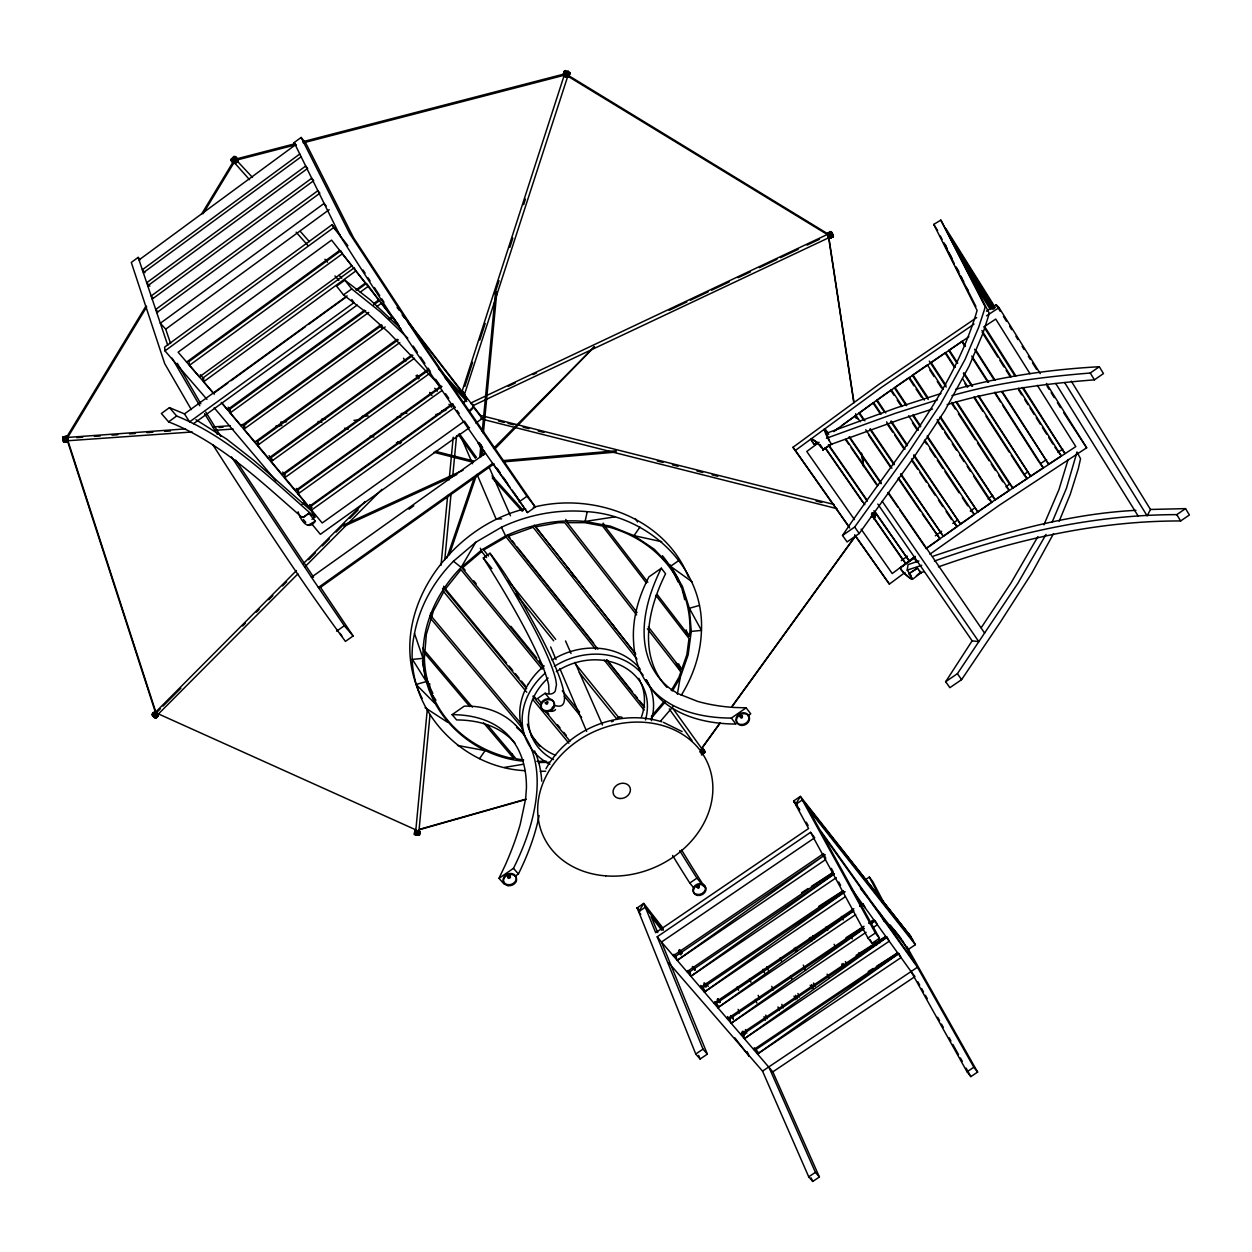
<?xml version="1.0" encoding="UTF-8"?>
<svg xmlns="http://www.w3.org/2000/svg" width="1252" height="1252" viewBox="0 0 1252 1252"><rect width="100%" height="100%" fill="white"/><g stroke="black" fill="none" stroke-linecap="round" stroke-linejoin="round"><path stroke-width="1.5" d="M566.358 73.32L568.877 72.679L565.403 71.614L566.327 76.591L564.652 75.777M875.43 514.04L872.143 513.054L875.43 514.04L874.6 517.42L871.298 516.591L874.945 516.09L871.658 515.261L875.242 514.854L874.882 516.231M875.07 515.448L872.143 513.21M549.033 693.279L548.689 685.016A240.212 32.427 54.5 0 0 483.303 557.985L489.97 553.259C509.987 578.471 524.979 607.283 540.363 635.468A253.984 33.381 54.5 0 1 555.152 705.518L552.163 707.599M681.229 695.283A147.642 126.921 -23.5 0 0 701.449 630.398C704.36 567.219 648.145 515.464 587.219 511.661A147.642 126.921 -23.5 0 0 501.426 527.264L475.776 542.241L453.459 561.225A147.642 126.921 -23.5 0 0 414.506 633.528C399.419 701.715 457.59 767.695 525.308 770.684M423.019 647.926L424.788 653.294L424.381 658.176A135.654 116.624 -23.5 0 0 508.656 757.632L513.711 758.43L511.99 753.735M414.741 831.203L414.428 834.474L419.483 834.959L419.874 831.5L419.483 834.959L419.06 831.798L414.741 831.203L416.76 830.921M415.054 834.708L415.351 831.453L416.18 834.912L416.493 831.657L417.542 835.053L417.855 831.782L418.747 835.068L419.874 831.5L418.935 834.521M416.806 831.547L415.711 831.265L427.339 708.976M429.186 689.57L429.749 683.748M441.017 565.341L447.668 495.463M449.139 479.939L453.208 437.23M416.087 831.406L415.774 834.677L418.591 834.708L417.511 834.427M417.652 831.625L418.904 831.453L429.984 715.033M444.773 559.816L451.049 493.851M452.895 474.445L456.589 435.649M479.829 456.589L480.94 444.945M482.239 431.361L495.573 291.685M481.128 456.667L482.051 446.98M483.35 433.395L496.856 291.826L495.729 291.669M564.183 72.021L563.791 75.996L566.467 77.295L568.784 76.701L569.973 72.835L568.22 71.004L564.402 71.145L563.791 75.996L564.402 71.145L563.228 75.01L563.431 74.118L565.325 70.597L563.431 74.118M547.781 701.856L546.921 703.092L545.215 702.81M657.222 594.528L689.304 636.313L689.946 631.524A135.654 116.624 -23.5 0 0 610.131 527.421L604.919 526.45L603.245 523.179M587.219 511.661L585.107 521.442L610.679 526.247L634.013 535.637L654.233 549.19L670.54 566.311L682.387 586.265L689.351 608.253L691.276 631.415L688.146 654.859L680.149 677.723L677.41 694.156M911.221 575.92L907.215 570.145L908.044 564.621L918.905 560.974M1076.798 452.755L1066.438 488.327L1052.056 522.319M874.131 518.891L874.475 517.483M900.251 567.829L914.085 558.032L900.251 567.829C901.33 572.164 919.469 587.298 908.874 573.713L917.481 568.158L908.874 573.713M569.754 73.712L568.784 76.701L569.973 72.835M567.782 76.216L464.022 395.757M1068.128 459.531L1058.91 489.735L1043.918 524.807M874.303 518.078L874.678 516.7M62.929 437.011L62.929 441.095L64.149 442.285L68.093 441.487L68.093 437.402L66.872 436.212L62.929 437.011L67.53 436.447L64.713 437.637L64.149 442.285L68.093 441.487L63.508 442.05L67.53 442.034L64.243 441.33M192.166 431.971L66.998 440.798L67.968 439.859M874.898 515.871L875.43 513.883M874.663 517.06L874.115 519.048M429.827 615.389L431.017 618.895L426.322 634.42L424.96 651.071L472.364 707.145M522.46 725.315L431.69 616.673L433.458 610.866L443.756 591.773L442.519 588.315M415.554 830.905L414.428 834.474L414.819 831.015L415.241 834.161M462.113 391.14L563.838 76.466M472.708 407.463L469.218 410.797M464.805 386.43L472.614 362.329M479.813 340.059L485.213 323.376M494.822 293.704L499.032 280.714M509.846 247.333L512.835 238.068M523.649 204.686L525.449 199.115M507.827 876.963C507.138 879.718 512.178 877.808 509.83 876.212C506.184 875.915 509.689 878.826 510.033 875.758M446.901 557.938L474.226 477.732M449.296 554.839L476.699 474.492M676.315 662.997L680.885 671.808L678.928 677.363L671.244 690.541M648.301 626.814L681.62 669.679L686.847 654.733L689.007 638.504L655.845 595.357M237.113 160.632L236.096 162.15L233.983 162.181M232.919 161.743L230.916 159.489L233.06 162.854L230.916 159.489L233.889 156.406L235.939 157.001L238.083 160.366L235.11 163.464L233.06 162.854L233.451 160.444M155.279 712.685C160.303 714.188 156.265 720.995 153.808 716.066L155.279 712.685C153.088 710.713 150.381 715.847 153.793 716.754M1059.145 521.27L1070.257 494.321L1078.316 468.608L1080.539 458.733L1076.97 451.925M503.946 883.928L499 878.309L505.26 865.116A302.374 150.146 -44.2 0 0 520.331 823.941L525.652 798.839L526.435 788.009A225.829 114.683 -43.5 0 0 452.113 714.657L464.257 706.159C483.037 705.533 502.224 711.527 515.574 725.143M703.874 753.203L701.84 754.283L702.45 753.516M700.165 751.732L702.622 749.838L673.044 708.679M1071.274 381.14L1150.478 509.47L1147.145 515.84L1064.623 382.58M1053.527 533.618L1031.789 573.228L1000.223 622.322L961.583 679.664L949.861 687.677L945.667 681.698L972.147 640.821L978.767 641.603L882.175 501.223M1046.046 534.401L1017.845 583.322L957.404 673.67L945.667 681.698M1037.908 536.607L1010.959 583.056L981.13 627.847M833.394 236.393C822.204 243.53 830.405 222.653 833.394 236.393L830.013 238.334L833.143 236.863L830.264 237.88L830.139 236.831M832.877 235.595L831.265 232.622L832.783 234.938M526.669 688.71L444.898 589.645L460.939 569.629L542.21 669.147M828.057 235.032L828.135 234.093L470.721 403.066M475.776 542.241L461.174 567.375A137.031 117.798 -23.5 0 0 423.019 658.349C423.99 712.153 471.002 756.631 523.414 761.169M672.449 690.932L680.149 677.723M668.693 962.741L762.531 1071.117L808.714 1176.817L812.72 1181.45L819.403 1177.021L772.828 1071.853L661.494 942.036L814.692 837.76L810.576 832.33L657.206 936.778L661.494 942.036L707.349 1054.137L700.103 1059.035L695.752 1054.012L637.158 907.903L643.763 903.396L655.688 932.693L808.589 828.527L795.568 804.535L800.357 796.397L910.971 936.825L915.368 944.697L908.404 949.376L870.046 900.626M739.932 715.408L740.73 717.161L742.358 715.581M67.389 435.931L146.014 305.973M201.447 214.327L233.701 161.023M67.154 438.325L146.703 306.865M203.09 213.685L234.312 162.103M640.774 914.289L638.661 911.706L643.763 903.396L662.887 927.998M842.518 535.465C890.829 462.958 952.13 395.773 977.092 310.449L933.757 224.405L940.847 220.102L989.205 313.172L988.454 316.083L982.836 333.58L969.204 365.96L944.853 410.625L912.692 459.061L859.216 533.508L847.088 541.944L842.518 535.465L854.678 527.014L908.326 452.551L940.596 404.13L965.042 359.465L978.751 327.116L984.416 309.635L985.152 306.724L940.847 220.102M479.547 758.634L485.119 750.59L457.512 745.441M639.96 527.061L634.013 535.637L661.729 541.709M545.982 768.775C568.048 729.18 618.316 708.397 661.76 721.794M701.918 747.913L720.197 722.654M731.637 706.879L855.022 536.357M700.838 749.854L720.244 723.03M731.653 707.27L854.928 536.936M616.954 718.429L619.662 716.801L622.009 717.286M463.13 470.204L343.674 524.995L344.316 526.043M155.17 713.03L157.329 714.876L154.419 717.193M651.369 716.316L664.014 701.558M651.087 718.46L665.078 702.137M660.618 721.058L673.341 706.253M493.554 448.388L594.543 346.601L495.714 448.091M296.474 570.552L152.556 715.221L153.182 716.003M303.344 563.65L365.146 501.536M160.256 708.867L156.14 713.014L67.749 440.188M163.01 706.097L180.867 688.146M242.685 626L245.439 623.23M256.425 612.181L259.18 609.427M268.789 599.755L272.905 595.608M282.529 585.952L286.645 581.804M308.634 559.707L315.504 552.789M322.374 545.888L329.229 538.986M336.099 532.084L344.347 523.79M349.84 518.265L358.088 509.987M153.808 716.066L156.265 713.593L154.81 717.067L157.251 714.595L155.53 717.881L157.971 715.424L155.78 718.319L153.793 716.629M157.314 715.08L297.96 573.854M304.846 566.921L381.97 489.344M702.012 750.605L703.421 749.291L702.278 749.541M63.617 437.543C62.788 444.523 64.963 437.23 64.384 438.278M480.314 548.204L481.676 551.569L462.16 568.126L543.744 668.13M463.083 402.941L465.603 400.562L465.869 398.684L462.27 391.907L459.406 391.876M463.24 403.144L466.213 400.358L466.605 398.167L462.99 391.375L459.578 391.5M702.435 750.496L700.306 751.967L702.169 754.58L703.248 753.923L705.299 751.889L703.421 749.291L705.064 752.374L702.435 750.496L704.313 753.109L701.386 751.31L703.248 753.923L700.306 751.967M702.028 753.61L703.076 752.796M469.375 411C472.427 410.625 475.557 403.927 471.347 404.052M153.182 715.628L154.544 712.122L152.087 714.579C156.844 709.086 149.52 715.941 154.872 717.553M849.685 528L792.954 447.324L878.528 384.614L976.701 317.57M849.106 526.81L795.396 450.423L881.22 387.572L974.056 324.065M819.137 442.269L806.773 451.502L854.49 519.658M915.181 556.451L892.222 573.541L861.157 529.158M820.858 446.948C818.401 442.269 804.754 432.707 814.504 444.601L817.634 442.285M814.504 444.601L817.838 442.504M901.315 560.677L907.371 556.185M855.257 535.919L889.389 584.105L904.993 572.508M140.271 259.743L138.174 257.38L131.304 262.435L164.669 363.55L191.337 409.623M294.142 142.587L301.137 137.454L306.067 143.683L353.565 237.786L427.229 349.981L535.324 507.013L527.499 512.553C462.755 421.861 399.591 329.886 340.012 235.673L294.142 142.587L296.129 145.076M139.035 259.931L295.3 144.95M299.776 154.027L142.337 269.759L144.95 272.67M143.338 272.733L301.122 156.782M147.736 285.785L307.069 168.832M838.308 428.137L833.629 431.58L885.508 393.957L968.829 336.788M152.196 299.087L313.125 181.102M156.766 312.64L319.291 193.637M170.601 343.549L165.718 329.166L329.182 209.679M340.278 235.141L332.046 224.718L164.622 347.133L164.982 350.873L206.94 399.341M164.982 350.873L333.627 227.598L332.046 224.718M186.642 362.031L339.699 250.369M189.475 365.302L342.391 253.78L340.81 250.807L189.021 361.546L189.475 365.302L199.428 376.868L351.89 265.815L342.391 253.78M873.849 510.738L909.202 560.927L915.243 556.53M203.622 381.766L355.912 270.901L354.238 267.787L203.043 377.869L203.622 381.766L213.591 393.41L227.833 383.065M351.859 299.494L353.987 302.655L189.6 421.877L184.467 413.911L169.458 407.62L161.383 413.489L168.597 421.861C220.242 442.05 260.713 481.488 301.904 517.232M400.906 328.775L369.919 299.604L344.848 280.166L336.616 286.145L343.502 294.877L367.055 313.031L388.793 332.531L441.377 387.165M168.597 421.861L176.657 416.008C230.368 437.699 271.903 479.782 314.847 517.186L311.967 519.251M343.502 294.877L351.718 288.915L380.405 311.92L407.792 338.181M184.467 413.911L347.086 295.879M230.994 380.764L305.347 326.725M308.508 324.425L346.475 296.834M355.975 289.932L365.459 283.046L355.912 270.901M357.102 290.245L366.507 283.39L378.746 299.917L374.019 303.344M360.232 292.17L368.135 286.426M193.481 423.724L357.149 305.081M364.567 310.199L227.473 409.654L221.307 402.44M365.662 310.684L229.805 409.216L230.227 412.878L241.245 425.883L380.968 324.722M373.55 304.956L379.872 300.37M230.227 412.878L368.792 312.405M376.664 306.693L381.39 303.281L391.97 316.772L388.824 319.041M382.079 325.223L243.577 425.477L243.999 429.123L254.923 442.05L397.197 339.261M389.951 319.526L393.097 317.241L399.263 326.099M243.999 429.123L385.178 326.944M841.829 425.57L855.945 415.367L860.296 421.767M935.369 535.793L941.661 531.271M926.104 548.517L995.841 499.313L1075.797 446.604L1037.329 385.334M929.954 554.167L999.581 505.057L1086.658 447.793L1046.437 383.488M398.324 339.793L257.255 441.69L257.662 445.289L268.538 458.263L411.877 354.879M257.662 445.289L399.811 342.61M412.957 355.365L270.792 457.841L271.246 461.487L282.06 474.477L428.027 369.403M271.246 461.487L414.49 358.228M427.527 370.936L284.267 474.023L284.752 477.716L295.488 490.596L440.986 386.07M284.752 477.716L430.625 372.752M441.956 386.43L297.663 490.127L298.164 493.804L308.853 506.731L452.301 403.833M298.164 493.804L441.972 390.53M302.139 504.18L304.549 502.443L315.269 515.433M453.224 404.161L310.965 506.199L311.591 510.049L454.945 407.26M298.117 511.818C300.511 519.94 307.898 531.803 315.379 521.145L308.9 513.304L303.673 516.904L300.996 516.732M463.6 421.752L322.218 522.976L221.541 402.612M926.198 548.548L939.892 538.736L898.466 477.857M900.595 474.477L943.319 536.279L957.029 526.45L911.519 458.889M469.531 427.589L320.34 534.322L311.717 523.852M475.885 423.051L482.239 418.512L480.439 415.382L402.784 314.815M677.238 960.362L825.224 854.678L675.673 956.231L677.238 960.362L825.616 859.592M834.223 873.802L689.289 972.084L690.901 976.247L834.333 873.896M485.494 453.24L311.451 577.219L344.3 625.734L353.111 635.969L345.442 641.4C298.492 577.861 255.361 511.207 212.762 444.601M409.028 509.22L413.802 505.824M320.512 587.345L494.039 463.882L492.615 463.49L318.431 587.438L320.512 587.345L353.111 635.969M844.74 891.753L702.81 987.812L704.438 992.007L844.881 891.878M853.551 910.658L716.222 1003.431L717.897 1007.657L853.77 910.861M860.093 906.37L863.254 904.116L865.367 908.076M863.88 928.358L729.54 1018.94L731.231 1023.197L864.13 928.593M870.453 924.086L875.211 920.721L877.339 924.712L872.534 927.951M744.486 1038.612L887.073 937.185L889.233 941.222L744.486 1038.612L742.749 1034.324L887.073 937.185M757.632 1053.902L898.842 953.539L901.033 957.608L757.632 1053.902L755.864 1049.599L898.842 953.539M336.6 631.18L344.3 625.734M519.095 501.864L526.935 496.308L535.324 507.013M952.772 523.399L957.53 520.034M913.584 455.525L960.487 524.025L974.322 514.29L924.774 440M831.688 444.022L822.846 449.844L831.688 444.022C828.245 441.377 818.667 418.716 828.761 434.397M666.925 687.348A229.945 121.96 -34.6 0 1 665.563 573.776L661.338 568.205L648.943 576.875C638.379 597.11 631.884 619.85 633.653 642.824A243.389 128.518 -34.6 0 0 731.324 718.085L735.926 724.047A242.998 128.94 -34.6 0 1 648.583 684.343M679.273 560.207L670.54 566.311L691.98 581.742M489.97 553.259A240.306 31.566 54.5 0 1 555.825 680.024L556.467 684.578L555.278 690.994A326.725 42.85 54.2 0 1 548.423 693.999L545.09 693.264L537.577 698.491L540.942 702.575M951.911 395.648C996.952 382.611 1043.636 376.868 1090.257 373.018L1099.319 366.726L1103.466 373.565L1094.42 379.841C1044.716 383.722 994.964 390.154 947.107 404.631M970.269 511.082L975.073 507.764M987.922 498.875L992.742 495.542M916.417 575.685L920.799 572.086M912.395 579.41L921.206 572.665M499 878.309L513.476 868.325A238.647 121.241 -43.6 0 0 515.574 725.143M731.324 718.085L746.145 707.85L750.731 713.828L747.773 715.878M515.198 876.181L518.406 873.974A238.271 121.647 -43.6 0 0 539.111 815.537M927.888 438.247L977.796 511.88L991.756 502.287L937.169 419.561M934.415 561.068C1012.289 533.352 1093.794 514.635 1176.77 514.635L1185.55 508.625L1189.4 514.979L1180.652 520.957C1097.738 520.769 1016.264 539.315 938.405 566.89M951.864 402.362L1009.3 490.315L995.262 499.892L940.753 417.104M638.661 911.706L645.296 907.184L662.684 929.125M795.568 804.535L802.297 799.95L800.357 796.397L793.643 800.983L799.621 809.887L793.643 800.983L797.461 805.412M672.59 855.476A229.257 26.777 55.9 0 0 689.774 883.036L696.941 878.153L703.718 886.4M673.294 955.761L823.675 853.567M686.972 971.677L832.783 872.801M690.901 976.247L836.273 877.699M700.557 987.484L843.363 890.814M866.384 879.092L869.342 877.089L872.863 881.69L886.259 907.309M704.438 992.007L845.194 896.792M1006.53 486.23L1009.597 484.148L1012.852 487.951L1027.047 478.514L974.181 396.712M714.031 1003.165L853.848 908.686M860.014 906.292L863.254 904.116M717.897 1007.657L855.632 914.649M727.396 1018.737L862.628 927.529M869.076 923.193L873.896 919.938L868.966 923.084M870.343 923.992L875.211 920.721M731.231 1023.197L866.102 932.286M695.752 1054.012L703.014 1049.113L657.206 936.778M850.984 888.122L911.065 971.521L967.029 1071.775L970.832 1076.61L977.624 1072.103L973.837 1067.267L917.45 967.248L821.562 833.081L879.452 938.28L872.065 943.257L867.949 937.998L875.351 933.022L802.297 799.95L910.971 936.825L898.216 922.067M740.683 1034.183L885.821 936.48L856.118 955.37M753.845 1049.505L897.653 952.897L876.384 966.387M762.531 1071.117L917.45 967.248M772.828 1071.853L914.946 976.607L911.065 971.521M978.078 395.898L1030.599 476.136L1043.276 467.7L994.902 392.158M808.714 1176.817L815.396 1172.373L768.806 1066.907M967.029 1071.775L973.837 1067.267M1023.416 474.868L1028.064 471.801M1040.443 463.647L1046.625 459.562M986.435 311.185L996.154 304.784L999.018 307.632L1040.255 373.597M986.529 315.848L999.018 307.632M1001.71 391.735L1048.644 464.179L1061.32 455.9L1018.471 388.261M615.687 450.939L616.015 452.097L503.445 461.894M1057.893 452.285L1062.76 449.155M801.577 892.723L808.135 888.497M811.406 886.4L832.674 872.691M818.636 906.464L843.222 890.673M845.914 937.795L864.021 926.245M868.215 971.568L873.113 968.453M154.779 717.662L158.237 715.847L155.514 718.225L157.955 715.768L157.236 715.205M525.574 508.703C446.401 527.515 381.876 620.069 422.143 698.381M585.107 521.442A137.031 117.798 -23.5 0 0 505.62 535.934L481.863 549.8L461.174 567.375L453.459 561.225M565.982 71.286L565.622 72.788M483.679 550.004L506.152 537.014L595.702 649.381M68.093 437.402L65.041 439.045L68.422 438.81L65.041 440.547L68.422 440.313L64.728 441.737M233.748 157.298L231.98 159.927L234.108 159.896L235.032 157.689L233.748 157.298L252.528 177.455M828.261 233.357L831.391 231.87L827.697 233.122L832.111 232.747M508.265 386.305L515.339 382.971M533.023 374.614L536.56 372.94M669.147 310.293L686.832 301.935M690.368 300.261L708.053 291.904M711.59 290.229L729.259 281.888M738.101 277.709L750.48 271.856M759.322 267.678L776.991 259.32M780.528 257.646L798.213 249.305M807.055 245.126L819.434 239.273M472.677 405.805L829.575 237.364L828.354 235.877M344.206 526.184L456.839 474.555M704.156 752.139L704.97 751.81L703.092 749.212M701.37 754.909L702.169 754.58M825.804 433.505L896.588 407.776L940.988 393.519M826.445 438.263L895.321 413.317L937.435 399.842M829.027 445.102L899.578 419.67L932.568 409.013M907.215 570.145L921.722 565.294M920.283 572.9L923.898 571.71M933.397 556.107C999.033 533.978 1066.328 513.915 1135.924 510.331M420.453 829.043L525.809 799.152M418.904 829.857L526.043 799.449M699.43 605.452L689.351 608.253L701.449 630.398L691.276 631.415M955.636 389.325C1002.429 376.21 1050.851 369.418 1099.319 366.726M236.612 158.863L295.19 143.683M302.749 141.726L563.572 74.181M237.207 159.943L295.722 144.794M303.281 142.838L563.791 75.355M611.492 721.684L613.198 721.277M533.258 507.31C592.368 491.958 664.968 517.499 688.365 576.922M66.872 436.212L64.149 436.682L64.713 437.637L185.499 428.888M504.353 767.429L523.414 764.252M585.107 521.442L614.795 516.888M503.476 460.564L615.874 450.814M76.888 437.637L82.742 437.214M94.432 436.385L100.285 435.962M111.976 435.133L117.829 434.71M129.519 433.881L135.373 433.474M147.063 432.629L152.916 432.222M164.607 431.377L170.46 430.97M219.194 427.495L223.091 427.214M215.563 430.281L233.107 429.013M276.003 425.93L281.841 425.508M353.972 420.328L359.825 419.905M396.868 417.229L400.765 416.963M435.852 414.428L439.749 414.146M212.699 426.963L230.18 425.711M241.839 424.897L245.736 424.616M280.698 422.127L286.52 421.721M321.498 419.232L325.379 418.95M362.298 416.337L368.119 415.914M401.156 413.583L406.978 413.16M441.956 410.672L445.837 410.406M1150.478 509.47L1185.55 508.625M497.858 518.954L501.598 518.844M540.191 771.342L545.7 771.216M536.889 761.388L546.185 761.185M538.423 762.531L549.393 762.296M235.877 158.66L237.927 159.254L235.141 156.375M746.145 707.85L733.703 707.443A310.073 160.992 -33.6 0 1 697.52 701.355L677.661 693.498L669.945 688.49A230.321 121.569 -34.6 0 1 661.338 568.205M523.649 759.98L516.027 758.79L487.341 724.845M920.877 572.602L919.281 570.802M480.956 415.523L834.129 504.509M498.578 421.016L504.243 422.44M508.03 423.395L513.696 424.835M523.148 427.214L528.813 428.638M538.266 431.017L543.931 432.456M657.331 461.033L663.012 462.457M672.449 464.836L678.13 466.276M697.02 471.034L702.701 472.458M712.138 474.837L717.819 476.276M816.101 501.035L821.766 502.475M480.815 418.857L836.978 508.656M318.024 421.454L321.811 422.425M344.55 428.2L348.338 429.17M397.604 441.69L401.391 442.66M435.508 451.33L473.397 460.955M370.169 436.087L373.925 437.026M396.43 442.754L400.186 443.709M433.959 452.301L473.35 462.317M921.331 573.244L917.278 567.892M67.405 437.449L67.968 438.936M157.298 713.405L417.026 830.389M663.419 722.341L682.105 731.559M195.938 419.717L226.815 439.202L253.937 460.501L311.451 510.91L314.847 517.186M568.799 75.73L828.339 234.155M567.344 75.887L828.276 235.094M425.085 707.677L447.621 722.294M235.11 163.464L231.072 160.6L233.874 163.48L231.87 161.226L234.468 160.553L236.096 158.112L238.083 160.366L235.564 159.411L237.551 161.665L234.468 160.553L236.456 162.791L233.122 161.211L249.524 179.678M516.544 727.475L520.143 730.589A238.271 121.647 -43.6 0 1 524.698 735.347M696.785 886.854L698.366 887.073L699.179 885.727M434.647 703.17L416.055 684.437L426.322 681.573L412.44 659.397L423.019 658.349L414.506 633.528M308.149 525.167L315.379 521.145M970.973 510.691L974.322 514.29M438.513 368.573L466.871 399.638M994.166 498.687L939.876 417.198M444.945 377.619L466.777 401.532M165.718 329.166L160.334 323.251L324.111 203.434L326.146 205.923M988.454 498.64L991.756 502.287M157.846 311.842L155.702 309.494L317.851 190.727L319.87 193.199M153.292 298.336L151.163 295.988L311.717 178.254L313.704 180.726M1086.658 447.793L1063.59 412.581M1006.013 486.668L1009.3 490.315M953.742 522.804L957.029 526.45M492.255 478.029L522.24 511.27M149.88 286.254L146.703 282.749L305.691 166.031L307.663 168.488M492.036 475.823L523.289 510.519M300.277 517.264L303.5 517.342L308.9 513.304M296.145 232.183L307.789 245.314M334.988 275.941L338.869 280.323M434.71 388.245L437.292 391.172M448.952 404.302L451.549 407.213M300.37 231.495L309.416 241.714M324.941 259.242L327.523 262.169M339.151 275.315L341.749 278.241M939.892 538.736L922.38 514.087M1061.32 455.9L1054.935 447.277M513.476 868.325L518.406 873.974M154.528 712.466L155.248 713.296M703.014 1049.113L707.349 1054.137M815.396 1172.373L819.403 1177.021M214.311 394.161L178.113 352.203L331.577 240.118L398.261 324.769M673.983 954.259L676.534 957.232M688.005 970.582L690.556 973.555M700.744 985.418L704.579 989.878M714.767 1001.741L718.585 1006.201M727.506 1016.577L730.057 1019.551M741.528 1032.9L744.079 1035.873M754.267 1047.736L758.336 1052.478M169.458 407.62L176.657 416.008M200.336 374.692L203.982 378.933M214.186 407.776L275.988 480.784M639.694 910.877L637.158 907.903L639.068 910.893M452.113 714.657L456.62 719.931A225.47 115.074 -43.6 0 1 514.948 743.125M228.13 407.197L230.525 410.03M1024.918 476.01L1027.047 478.514M424.788 653.294L469.876 706.597M483.648 722.889L513.711 758.43M303.375 519.533L305.754 522.35M242.653 424.334L245.173 427.308M256.503 440.767L259.023 443.756M531.161 735.738L539.862 746.161M431.017 618.895L522.381 728.163M269.024 455.681L272.748 460.157M282.717 472.067L285.19 475.04M296.27 488.405L298.727 491.379M443.756 591.773L526.779 692.231M532.961 699.727L568.893 743.203M689.774 883.036L694.312 888.529M444.397 587.673L506.559 663.012M509.048 666.033L512.788 670.556M515.261 673.56L519.001 678.083M521.489 681.104L525.214 685.611M533.915 696.159L536.404 699.179M546.357 711.23L548.846 714.25M557.547 724.798L560.035 727.803M563.76 732.326L566.248 735.347M532.867 696.206L541.537 706.707M545.262 711.214L570.036 741.231M309.635 504.572L312.014 507.483M545.09 693.264L549.565 698.71M462.645 567.203L465.118 570.223M473.772 580.834L476.245 583.855M510.816 626.266L536.764 658.067M539.221 661.087L542.93 665.641M562.289 690.854L579.582 712.059M564.37 696.3L581.617 717.412M1040.177 463.897L1043.276 467.7M481.676 551.569L486.558 557.61M515.84 593.918L553.681 640.821M579.316 672.574L617.158 719.477M483.303 557.985L491.911 568.627M483.194 549.268L488.562 556.06M508.077 580.286L555.685 639.349M575.2 663.576L619.145 718.085M802.297 799.95L910.971 936.825M507.467 534.839L509.893 537.89M512.318 540.942L514.744 543.978M517.17 547.03L593.651 643.09M607.001 659.851L632.495 691.871M634.92 694.923L637.346 697.974M639.772 701.026L644.623 707.114M597.924 649.193L508.03 536.325L533.149 527.28L637.002 659.147M606.422 659.882L644.076 707.161M604.184 660.007L644.123 710.119M903.678 560.943L905.712 563.494L871.486 514.228M792.954 447.324L795.396 450.423M806.351 805.302L912.833 940.236M915.368 944.697L808.448 809.183L819.544 829.278L915.212 963.179L902.222 940.127M333.627 227.598L347.868 245.674M645.296 907.184L663.357 930.126M679.022 950.018L681.432 953.085M692.278 966.857L694.688 969.909M717.584 998.986L719.994 1002.038M730.824 1015.81L733.234 1018.878M742.874 1031.116L745.347 1034.121M890.188 924.962L901.064 938.765L893.944 929.594M860.453 888.435L867.652 897.574M344.848 280.166L351.718 288.915M635.797 654.092L535.653 526.826L558.329 522.694L564.855 522.694L636.626 614.935M534.213 525.183L635.124 653.419M679.445 950.44L681.839 953.492M692.622 967.201L695.017 970.237M717.787 999.19L720.182 1002.226M730.949 1015.935L733.343 1018.987M875.351 933.022L879.452 938.28M565.669 520.644L637.065 612.478M647.394 628.77L680.885 671.808M397.072 307.491L399.357 310.418M402.174 314.925L404.443 317.851M407.855 322.233L463.209 393.77M679.617 949.532L681.996 952.6M692.763 966.45L695.157 969.533M705.909 983.368L708.303 986.451M717.85 998.752L720.244 1001.819M730.996 1015.669L733.39 1018.737M649.506 912.364L662.558 929.203M679.179 950.612L681.558 953.68M704.109 982.742L706.472 985.809M717.161 999.566L719.54 1002.633M742.092 1031.695L744.455 1034.762M661.87 930.346L651.134 916.527L657.754 932.583M678.553 951.864L680.932 954.932M703.577 984.119L705.956 987.202M734.893 1037.877L749.181 1056.328L747.131 1051.586M646.376 583.025L602.541 525.996L584.809 522.663L567.359 522.694L565.763 519.423M472.724 406.133L482.239 418.512M603.073 523.978L647.847 582.29M826.633 431.298L824.865 429.248L829.513 440.876M379.497 324.925L381.782 328.102M403.473 358.26L405.758 361.421M416.024 375.71L418.309 378.886M458.263 434.428L475.384 458.232M612.76 624.764L615.029 627.941M701.355 751.106L703.217 753.704M478.123 443.02L484.947 452.52M492.912 463.6L509.987 487.341M514.525 493.679L519.079 500.002M566.859 566.483L569.144 569.644M571.413 572.821L573.682 575.983M669.241 708.945L691.996 740.589M417.119 374.927L419.404 378.104M429.671 392.392L431.956 395.554M459.343 433.646L476.464 457.45M854.709 534.76L889.389 584.105M854.678 527.014L859.216 533.508M957.404 673.67L961.583 679.664M825.099 447.465L864.85 504.681M825.944 449.233L862.644 502.052M871.533 514.854L902.676 559.675M820.013 444.538L822.157 447.637M823.033 450.094C822.298 445.79 804.441 431.94 814.723 444.82M900.47 568.064C899.953 570.505 915.775 583.463 910.877 576.593M828.699 444.82L867.292 500.487M875.007 511.63L909.202 560.927M828.308 445.07L867.182 501.129M497.075 468.248L500.096 472.614M479.438 442.817L482.662 447.48M877.793 504.055L972.147 640.821M913.866 557.797L916.98 562.273L915.885 560.724M526.935 496.308L424.913 348.197L349.715 233.655L301.137 137.454M464.476 421.173L468.717 427.323M845.992 439.311L877.808 485.588M845.554 439.64L848.872 444.46M851.078 447.684L876.494 484.634M445.618 393.785L448.748 398.324M452.911 404.396L454.992 407.432M457.09 410.453L459.171 413.489M888.466 492.693L984.651 633.121M849.498 436.76L881.283 483.069M887.856 492.662L897.715 507.029M899.906 510.221L925.103 546.952M849.044 437.105L881.064 483.742M503.304 477.278L507.702 483.695M512.099 490.111L518.704 499.72M520.895 502.928L527.499 512.553M435.68 379.262L441.205 387.337M865.758 429.78L891.925 468.232M855.398 415.648L857.604 418.888M868.575 435.023L890.548 467.293M898.232 478.577L920.189 510.863M864.913 420.828L859.467 412.816L873.599 402.581L881.173 413.849M870.359 428.841L894.319 464.116M900.845 473.741L943.319 536.279M858.919 413.113L863.301 419.561M869.89 429.264L894.006 464.789M420.609 357.102L424.882 363.393M428.09 368.119L430.234 371.281M435.946 700.244L431.643 693.89L424.741 675.986M885.806 412.941L877.151 400.061L891.393 389.92L902.16 406.071M891.221 420.985L907.45 445.133M913.944 454.789L960.487 524.025M876.525 400.405L884.162 411.752M890.704 421.486L907.043 445.806M886.604 421.893L905.024 449.233M872.988 402.925L880.625 414.271M887.167 423.99L892.629 432.081M894.82 435.32L903.537 448.279M912.27 461.252L917.732 469.343M919.907 472.583L926.464 482.302M928.64 485.541L935.197 495.276M938.468 500.127L942.834 506.606M946.105 511.473L951.567 519.564M413.191 346.084L417.417 352.375M906.792 405.194L894.961 387.4L909.343 377.384L924.336 400.092M913.256 414.882L920.783 426.196M927.231 435.899L977.796 511.88M908.623 415.774L918.311 430.312M890.704 390.311L893.959 395.194M897.214 400.077L901.55 406.587M912.411 422.847L916.746 429.358M924.336 440.735L926.511 443.99M929.751 448.873L935.181 457.011M937.357 460.267L942.772 468.389M944.947 471.644L959.048 492.803M962.303 497.67L967.718 505.808M340.106 633.387L342.234 636.595M894.335 387.76L906.245 405.664M912.739 415.445L920.314 426.838M927.92 397.62L912.958 374.896L927.403 364.895L943.351 389.325M912.238 375.24L928.186 399.435M908.639 377.728L913.96 385.788M916.088 389.012L921.409 397.072M937.372 421.267L942.693 429.326M944.822 432.55L949.079 438.998M952.271 443.834L956.528 450.282M959.721 455.118L963.977 461.565M967.17 466.401L970.363 471.237M973.555 476.073L987.39 497.028M929.845 370.107L934.086 376.57M937.263 381.437L941.488 387.917M952.068 404.099L955.245 408.95M958.406 413.817L975.339 439.718M977.452 442.958L989.08 460.767M991.208 464.007L995.434 470.486M998.611 475.337L1002.836 481.817M945.917 385.256L931.034 362.423L945.636 352.532L955.151 367.259M956.544 401.548L1012.852 487.951M929.297 361.124L946.215 387.056M955.714 401.642L1009.613 484.274M374.379 287.49L379.716 295.66M381.844 298.946L383.988 302.217M962.553 378.714L967.843 386.899M945.01 352.814L954.478 367.446M964.995 383.707L967.092 386.962M974.447 398.339L982.867 411.36M986.013 416.227L1009.143 452.003M1011.256 455.258L1022.821 473.131M957.733 363.158L949.282 350.059L962.303 341.248L965.448 346.162M964.071 372.986L972.522 386.085M978.845 395.914L1030.599 476.136M948.672 350.341L957.076 363.362M963.383 373.112L971.771 386.132M635.484 518.844L637.518 521.99M363.064 270.025L365.083 273.139M368.088 277.819L370.107 280.933M235.705 460.11L313.579 577.203L311.451 577.219L231.479 456.87M971.771 356.022L988.595 382.298M961.771 341.467L964.901 346.366M972.225 357.79L987.906 382.267M995.215 393.707L1000.442 401.861M1002.539 405.132L1039.129 462.254M976.216 350.716L995.121 380.311M1002.461 391.829L1048.644 464.179M974.572 349.23L994.401 380.295M1015.873 375.96L984.557 326.428L995.731 319.088L1030.036 373.738M1023.181 387.525L1064.936 453.584L1022.227 387.51M983.837 326.788L1014.965 376.023M981.897 330.528L1011.162 376.711M982.21 332.5L997.797 357.102M999.878 360.373L1004.026 366.93M1006.107 370.216L1010.27 376.774M1018.58 389.888L1021.695 394.803M1024.809 399.717L1027.923 404.646M1030.005 407.917L1034.152 414.475M1036.233 417.761L1040.396 424.318M1042.478 427.589L1046.625 434.147M1048.707 437.433L1052.854 443.99M705.017 887.637L697.301 875.445A287.647 31.785 56 0 1 681.589 849.998M933.757 224.405L937.591 230.525M943.961 242.763L946.043 246.065M945.276 245.345L947.341 248.647M948.593 252.356L950.659 255.643M949.924 254.97L951.989 258.256M955.714 266.473L958.844 271.434M962.318 278.758L960.253 275.471L975.887 306.474M961.63 278.21L963.696 281.497M966.262 287.381L968.344 290.683M996.154 304.784L1000.301 311.419M1003.415 316.396L1006.53 321.373M1009.644 326.349L1011.726 329.652M1015.873 336.287L1017.939 339.605M1022.101 346.241L1024.167 349.558M1028.315 356.194L1030.396 359.512M1032.477 362.83L1036.625 369.465M1047.001 386.039L1049.066 389.356M1051.148 392.674L1054.262 397.651M1057.377 402.628L1060.475 407.604M945.808 228.443L995.183 307.429M950.143 236.91L994.604 308.023M955.886 248.115L993.932 308.947M961.739 259.54L992.805 309.166M963.101 262.216L992.147 308.602M967.702 271.183L991.396 309.009M969.095 273.906L990.755 308.493M973.774 283.062L990.379 309.541M220.775 436.416L205.844 412.096M217.285 434.319L204.545 413.614M1055.749 383.488L1138.334 516.309M1090.257 373.018L1094.42 379.841M1176.77 514.635L1180.652 520.957M199.772 405.758L172.072 358.15M669.836 564.542L677.692 577.782A136.108 117.25 -23.5 0 1 681.182 586.703M200.805 403.801L177.299 363.33M906.824 946.575L977.624 1072.103M917.794 981.693L919.688 985.089M921.582 988.47L923.475 991.866M925.369 995.262L927.262 998.642M937.685 1017.281L939.579 1020.677M941.473 1024.073L943.366 1027.454M949.047 1037.626L950.941 1041.007M952.835 1044.403L958.516 1054.575M960.409 1057.956L962.303 1061.352M966.106 1068.128L970.832 1076.61M806.288 822.188L808.119 825.538M823.957 854.772L825.804 858.183M831.359 868.387L833.206 871.783M838.762 882.003L840.608 885.399M870.218 939.845L872.065 943.257M810.576 832.33L867.949 937.998M686.206 630.554L689.304 636.313M869.342 877.089L882.676 902.645M678.584 663.81L681.62 669.679M879.937 913.162L884.288 921.644M940.362 236.018L942.083 239.414M945.103 245.423L954.368 263.812M956.481 267.975L959.501 273.985M878.388 939.297L880.109 942.709M874.835 942.005L876.541 945.432M501.426 527.264L505.62 535.934M841.485 916.448L843.144 919.907M850.609 935.463L852.268 938.906M858.903 952.725L860.562 956.184M845.382 961.52L847.009 964.995M826.07 926.871L827.682 930.361M834.129 944.29L835.741 947.764M843.003 963.445L844.615 966.92M841.72 963.993L843.316 967.467M812.955 935.573L814.52 939.078M810.67 937.278L812.235 940.784M827.118 974.134L828.683 977.64M809.402 937.983L810.952 941.488M478.248 442.488L483.742 455.008M489.25 467.512L510.487 515.793M565.528 640.93L571.037 653.45M574.965 662.386L602.478 724.955M811.155 1177.882L812.72 1181.45M813.456 983.023L814.974 986.545M795.677 947.404L797.195 950.941M803.283 965.104L805.552 970.41M811.64 984.557L813.158 988.094M794.316 948.171L795.818 951.708M810.185 985.23L811.687 988.751M461.033 436.792L472.52 463.741M477.122 474.508L496.262 519.423M550.645 646.955L556.013 659.538M559.847 668.521L586.656 731.387M790.544 975.731L792.015 979.283M797.915 993.478L799.386 997.03M780.137 957.905L781.624 961.473M795.615 995.34L797.086 998.908M794.065 996.076L795.536 999.628M698.632 1055.405L700.103 1059.035M766.819 966.747L768.258 970.316M781.827 1004.307L783.251 1007.891M771.764 986.341L773.188 989.941M763.094 969.267L764.518 972.851M777.977 1006.905L779.401 1010.489M758.164 995.293L759.541 998.908M765.755 1015.122L767.147 1018.737M749.525 978.594L750.903 982.21M764.017 1016.608L765.41 1020.223M755.441 999.393L756.818 1003.008M737.256 986.732L738.586 990.363M738.117 1009.362L739.447 1013.04M745.441 1029.551L746.771 1033.229M443.662 586.218L444.898 589.645M430.5 613.183L431.69 616.673M138.174 257.38L167.752 345.286M67.592 441.314L155.514 712.607M828.934 238.021L853.958 402.221M855.711 413.802L856.305 417.667M861.892 454.366L863.661 465.963M828.558 237.019L853.848 402.956M855.617 414.522L856.196 418.387M861.501 453.114L863.551 466.62M432.895 693.373A134.746 116.092 -23.5 0 1 426.29 677.582M424.694 672.089A134.746 116.092 -23.5 0 1 422.44 660.806M662.433 555.731A134.746 116.092 -23.5 0 1 677.974 581.898M696.941 878.153A229.335 26.057 55.9 0 1 679.711 850.609M647.707 682.841A242.998 128.94 -34.6 0 1 646.063 679.758M534.604 750.934A238.271 121.647 -43.6 0 1 541.725 781.17M555.528 709.587A253.89 34.289 54.5 0 1 547.672 710.729M549.878 764.362A66.966 56.59 -23.5 0 1 533.524 751.388A66.982 56.59 -23.5 0 1 522.381 715.283A67.608 57.122 -23.5 0 1 530.942 689.915A66.982 56.59 -23.5 0 1 545.324 673.06M524.072 733.907A66.669 56.418 -23.5 0 1 519.956 708.976A67.311 56.95 -23.5 0 1 528.469 683.686M528.422 683.952A66.669 56.418 -23.5 0 1 544.197 665.939M552.116 660.023A66.669 56.418 -23.5 0 1 591.46 648.098A67.311 56.95 -23.5 0 1 618.848 653.106A66.669 56.418 -23.5 0 1 640.163 669.1M554.339 666.377A66.982 56.59 -23.5 0 1 594.231 654.154A67.608 57.122 -23.5 0 1 621.743 659.178A66.982 56.59 -23.5 0 1 643.137 675.204M646.376 679.852A66.982 56.59 -23.5 0 1 653.2 711.543A67.624 57.138 -23.5 0 1 651.369 720.651M641.447 716.973A60.957 51.582 -23.5 0 0 644.044 693.999A60.378 51.097 -23.5 0 0 641.04 682.919M645.453 719.978A61.238 51.739 -23.5 0 0 647.018 700.181A60.659 51.254 -23.5 0 0 606.61 660.868A61.238 51.739 -23.5 0 0 580.412 661.416A60.659 51.254 -23.5 0 0 556.326 671.682M638.802 678.349A60.378 51.097 -23.5 0 1 640.351 681.37M548.094 678.068A60.659 51.254 -23.5 0 0 531.114 703.436A61.238 51.739 -23.5 0 0 529.001 726.708A60.659 51.254 -23.5 0 0 553.462 759.588M555.685 755.332A60.378 51.097 -23.5 0 1 527.389 724.219M682.356 590.365A136.108 117.25 -23.5 0 1 684.641 599.661M686.159 629.897A136.108 117.25 -23.5 0 1 685.767 633.496M545.434 702.935C547.672 707.38 549.158 698.882 545.434 702.935M697.114 887.136C699.148 891.142 700.666 883.364 697.114 887.136M740.276 716.88C742.295 721.199 743.97 712.92 740.276 716.88M565.935 73.852L564.965 76.841L564.746 73.007L568.831 74.259L567.86 77.233L567.422 74.306L566.467 77.295L565.935 73.852M830.827 231.636L827.572 234.625L830.718 233.138L830.577 232.105L827.447 233.576L830.827 231.636M831.187 234.468L828.73 237.238L831.876 235.752L832.596 236.628L829.45 238.099L831.876 235.752L830.718 233.138L828.042 235.955L831.187 234.468M797.242 805.568L793.643 800.983L797.227 805.568M639.537 910.986L637.158 907.903L639.522 910.986M697.02 894.444A6.557 5.274 -24.4 0 0 705.486 887.23A6.557 5.274 -24.4 0 0 695.157 885.414A6.557 5.274 -24.4 0 0 697.02 894.444M741.419 724.548A6.792 5.634 -27.7 0 0 748.633 715.768A6.792 5.634 -27.7 0 0 737.444 715.628A6.792 5.634 -27.7 0 0 741.419 724.548M545.309 710.635A6.933 5.884 -22.4 0 0 554.135 702.873A6.933 5.884 -22.4 0 0 543.008 700.666A6.933 5.884 -22.4 0 0 545.309 710.635M507.639 884.648A6.714 5.493 -19.7 0 0 516.153 877.261A6.714 5.493 -19.7 0 0 505.323 875.398A6.714 5.493 -19.7 0 0 507.639 884.648M605.686 875.868A89.909 74.322 -23.6 0 0 709.023 766.506A89.909 74.322 -23.6 0 0 561.115 755.034A89.909 74.322 -23.6 0 0 605.686 875.868M619.928 798.526A8.936 7.402 -23.5 0 0 630.006 787.539A8.936 7.402 -23.5 0 0 615.264 786.585A8.936 7.402 -23.5 0 0 619.928 798.526M697.458 895.43A6.573 5.29 -24.4 0 0 705.94 888.2A6.573 5.29 -24.4 0 0 695.611 886.385A6.573 5.29 -24.4 0 0 697.458 895.43M741.904 725.456A6.792 5.634 -27.7 0 0 749.119 716.66A6.792 5.634 -27.7 0 0 737.929 716.535A6.792 5.634 -27.7 0 0 741.904 725.456M545.684 711.543A6.933 5.884 -22.4 0 0 554.511 703.78A6.933 5.884 -22.4 0 0 543.368 701.59A6.933 5.884 -22.4 0 0 545.684 711.543M507.968 885.649A6.714 5.493 -19.7 0 0 516.481 878.262A6.714 5.493 -19.7 0 0 505.651 876.4A6.714 5.493 -19.7 0 0 507.968 885.649"/></g></svg>
